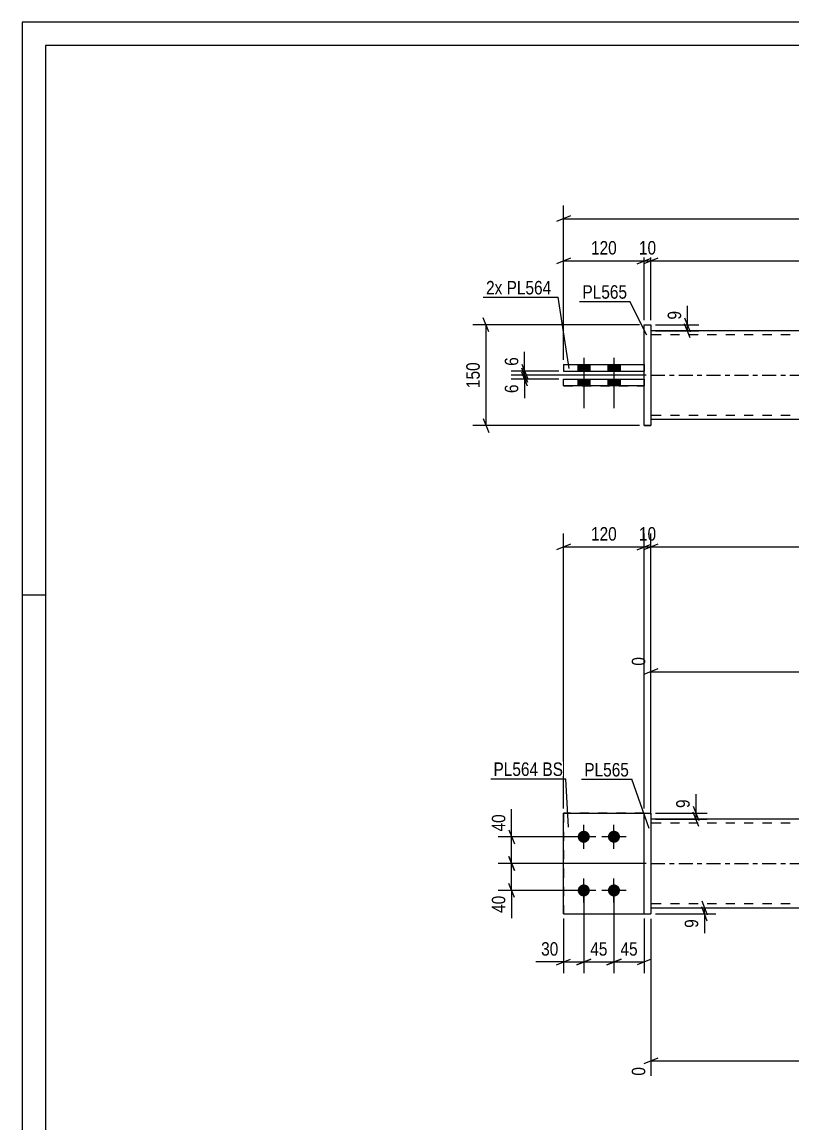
# Model space of a CAD drawing. Header units: millimetres. Extents: x 0 to 594, y 0 to 420.
# Drawn here: x 0 to 164, y 185.4 to 420 of the extents above; entities that cross this region are included whole.
import ezdxf

# ---------------------------------------------------------------- set-up
doc = ezdxf.new("R2010")
doc.units = ezdxf.units.MM
doc.linetypes.add('DXK_LINE_DOT2', pattern=[3.9198, 1.9599, -1.9599])
doc.linetypes.add('DXK_LINE_DOT3', pattern=[5.9187, 2.979, -0.9799, 0.9799, -0.9799])
doc.styles.add('Arial Narrow', font='ARIALN.TTF', dxfattribs={"height": 0.2})

# ---------------------------------------------------------------- blocks, each defined once
blk = doc.blocks.new('Unknown-585758953-1127')
at = {"color": 5, "linetype": 'Continuous'}
for p, q in [((594, 420), (0, 420)), ((0, 420), (0, 0)), ((589, 415), (5, 415)), ((5, 415), (5, 5)), ((5, 298), (0, 298))]:
    blk.add_line(p, q, dxfattribs=at)
blk = doc.blocks.new('Bolt-585758953-1927 - 1917')
at = {"linetype": 'Continuous'}
for points in [[(119.52, 247.85), (119.78, 247.82), (120.04, 247.74), (120.27, 247.61), (120.47, 247.43), (120.63, 247.21), (120.74, 246.96), (120.8, 246.7), (120.8, 246.43), (120.74, 246.17), (120.63, 245.92), (120.47, 245.71), (120.27, 245.53), (120.04, 245.39), (119.78, 245.31), (119.52, 245.28), (119.25, 245.31), (118.99, 245.39), (118.76, 245.53), (118.56, 245.71), (118.4, 245.92), (118.29, 246.17), (118.24, 246.43), (118.24, 246.7), (118.29, 246.96), (118.4, 247.21), (118.56, 247.43), (118.76, 247.61), (118.99, 247.74), (119.25, 247.82)], [(125.95, 247.85), (126.21, 247.82), (126.47, 247.74), (126.7, 247.61), (126.9, 247.43), (127.06, 247.21), (127.17, 246.96), (127.22, 246.7), (127.22, 246.43), (127.17, 246.17), (127.06, 245.92), (126.9, 245.71), (126.7, 245.53), (126.47, 245.39), (126.21, 245.31), (125.95, 245.28), (125.68, 245.31), (125.42, 245.39), (125.19, 245.53), (124.99, 245.71), (124.83, 245.92), (124.72, 246.17), (124.67, 246.43), (124.67, 246.7), (124.72, 246.96), (124.83, 247.21), (124.99, 247.43), (125.19, 247.61), (125.42, 247.74), (125.68, 247.82)], [(119.52, 236.42), (119.78, 236.4), (120.04, 236.31), (120.27, 236.18), (120.47, 236), (120.63, 235.78), (120.74, 235.54), (120.8, 235.27), (120.8, 235), (120.74, 234.74), (120.63, 234.5), (120.47, 234.28), (120.27, 234.1), (120.04, 233.96), (119.78, 233.88), (119.52, 233.85), (119.25, 233.88), (118.99, 233.96), (118.76, 234.1), (118.56, 234.28), (118.4, 234.5), (118.29, 234.74), (118.24, 235), (118.24, 235.27), (118.29, 235.54), (118.4, 235.78), (118.56, 236), (118.76, 236.18), (118.99, 236.31), (119.25, 236.4)], [(125.95, 236.42), (126.21, 236.4), (126.47, 236.31), (126.7, 236.18), (126.9, 236), (127.06, 235.78), (127.17, 235.54), (127.22, 235.27), (127.22, 235), (127.17, 234.74), (127.06, 234.5), (126.9, 234.28), (126.7, 234.1), (126.47, 233.96), (126.21, 233.88), (125.95, 233.85), (125.68, 233.88), (125.42, 233.96), (125.19, 234.1), (124.99, 234.28), (124.83, 234.5), (124.72, 234.74), (124.67, 235), (124.67, 235.27), (124.72, 235.54), (124.83, 235.78), (124.99, 236), (125.19, 236.18), (125.42, 236.31), (125.68, 236.4)]]:
    blk.add_hatch(color=1, dxfattribs=at).paths.add_polyline_path(points)
at = {"color": 1, "linetype": 'Continuous'}
for p, q in [((119.52, 244), (119.52, 249.14)), ((125.95, 244), (125.95, 249.14)), ((122.09, 246.57), (116.95, 246.57)), ((128.52, 246.57), (123.37, 246.57)), ((119.52, 232.57), (119.52, 237.71)), ((125.95, 232.57), (125.95, 237.71)), ((122.09, 235.14), (116.95, 235.14)), ((128.52, 235.14), (123.37, 235.14))]:
    blk.add_line(p, q, dxfattribs=at)
blk = doc.blocks.new('Part-585758953-1958 - 1917')
at = {"color": 2, "linetype": 'Continuous'}
for p, q in [((132.37, 251.57), (133.8, 251.57)), ((132.37, 230.13), (132.37, 251.57)), ((132.37, 251.56), (133.8, 251.56)), ((133.8, 251.56), (133.8, 251.57)), ((133.8, 251.57), (133.8, 251.56)), ((133.8, 251.56), (133.8, 230.13)), ((132.37, 230.13), (133.8, 230.13))]:
    blk.add_line(p, q, dxfattribs=at)
at = {"color": 7, "linetype": 'DXK_LINE_DOT2'}
blk.add_line((132.37, 230.15), (133.8, 230.15), dxfattribs=at)
blk = doc.blocks.new('Part-585758953-1963 - 1917')
at = {"color": 2, "linetype": 'Continuous'}
for p, q in [((115.23, 251.57), (115.23, 251.57)), ((115.23, 251.57), (132.37, 251.57)), ((132.37, 251.57), (132.37, 251.57))]:
    blk.add_line(p, q, dxfattribs=at)
at = {"color": 7, "linetype": 'DXK_LINE_DOT2'}
for p, q in [((115.23, 251.57), (115.23, 230.14)), ((132.37, 251.57), (115.23, 251.57)), ((132.37, 230.14), (132.37, 251.57)), ((115.23, 230.14), (115.23, 230.14)), ((115.23, 230.14), (132.37, 230.14)), ((115.23, 230.14), (132.37, 230.14)), ((132.37, 230.14), (132.37, 230.14))]:
    blk.add_line(p, q, dxfattribs=at)
blk = doc.blocks.new('Part-585758953-1968 - 1917')
at = {"color": 2, "linetype": 'Continuous'}
for p, q in [((115.23, 230.14), (115.23, 251.57)), ((115.23, 251.57), (132.37, 251.57)), ((132.37, 251.57), (132.37, 251.56)), ((132.37, 251.57), (132.37, 251.57)), ((115.23, 230.14), (115.23, 230.14)), ((115.23, 230.14), (132.37, 230.14))]:
    blk.add_line(p, q, dxfattribs=at)
at = {"color": 7, "linetype": 'DXK_LINE_DOT2'}
for p, q in [((132.37, 251.57), (115.23, 251.57)), ((132.37, 251.57), (132.37, 251.57)), ((132.37, 230.14), (132.37, 251.56)), ((115.23, 230.14), (132.37, 230.14)), ((132.37, 230.14), (132.37, 230.14))]:
    blk.add_line(p, q, dxfattribs=at)
blk = doc.blocks.new('Part-585758953-1984 - 1917')
at = {"linetype": 'Continuous'}
blk.add_hatch(color=2, dxfattribs=at).paths.add_polyline_path([(394.96, 231.43), (394.16, 232.83), (395.76, 232.83)])
at = {"color": 2, "linetype": 'Continuous'}
for p, q in [((437.82, 250.28), (133.8, 250.28)), ((394.96, 231.43), (394.16, 232.83)), ((394.16, 232.83), (395.76, 232.83)), ((395.76, 232.83), (394.96, 231.43)), ((133.8, 231.43), (437.82, 231.43))]:
    blk.add_line(p, q, dxfattribs=at)
at = {"color": 7, "linetype": 'DXK_LINE_DOT2'}
for p, q in [((133.8, 250.28), (133.8, 231.43)), ((437.82, 249.43), (133.8, 249.43)), ((282.23, 250.28), (282.23, 249.43)), ((306.89, 250.28), (306.89, 249.43)), ((437.82, 231.43), (437.82, 250.28)), ((437.82, 232.28), (133.8, 232.28)), ((283.3, 231.43), (283.3, 232.28)), ((307.96, 231.43), (307.96, 232.28))]:
    blk.add_line(p, q, dxfattribs=at)
at = {"color": 7, "linetype": 'DXK_LINE_DOT3'}
blk.add_line((133.8, 240.85), (437.82, 240.85), dxfattribs=at)
at = {"color": 2, "linetype": 'Continuous'}
blk.add_circle((394.96, 232.33), 1, dxfattribs=at)
blk = doc.blocks.new('Bolt-585758953-2445 - 2437')
at = {"linetype": 'Continuous'}
for points in [[(118.23, 345.69), (120.8, 345.69), (120.8, 347.12), (118.23, 347.12)], [(118.23, 345.68), (120.8, 345.68), (120.8, 347.11), (118.23, 347.11)], [(124.66, 345.69), (127.23, 345.69), (127.23, 347.12), (124.66, 347.12)], [(124.66, 345.68), (127.23, 345.68), (127.23, 347.11), (124.66, 347.11)], [(118.23, 342.54), (120.8, 342.54), (120.8, 343.97), (118.23, 343.97)], [(118.23, 342.55), (120.8, 342.55), (120.8, 343.97), (118.23, 343.97)], [(124.66, 342.54), (127.23, 342.54), (127.23, 343.97), (124.66, 343.97)], [(124.66, 342.55), (127.23, 342.55), (127.23, 343.97), (124.66, 343.97)]]:
    blk.add_hatch(color=1, dxfattribs=at).paths.add_polyline_path(points)
at = {"color": 1, "linetype": 'Continuous'}
for p, q in [((119.52, 348.55), (119.52, 337.83)), ((119.52, 348.54), (119.52, 337.83)), ((125.95, 348.55), (125.95, 337.83)), ((125.95, 348.54), (125.95, 337.83)), ((118.23, 347.12), (118.23, 345.69)), ((118.23, 347.11), (118.23, 345.68)), ((120.8, 347.12), (120.8, 345.69)), ((120.8, 347.11), (120.8, 345.68)), ((124.66, 347.12), (124.66, 345.69)), ((124.66, 347.11), (124.66, 345.68)), ((127.23, 347.12), (127.23, 345.69)), ((127.23, 347.11), (127.23, 345.68)), ((118.23, 343.97), (118.23, 342.54)), ((118.23, 343.97), (118.23, 342.55)), ((120.8, 343.97), (120.8, 342.54)), ((120.8, 343.97), (120.8, 342.55)), ((124.66, 343.97), (124.66, 342.54)), ((124.66, 343.97), (124.66, 342.55)), ((127.23, 343.97), (127.23, 342.54)), ((127.23, 343.97), (127.23, 342.55))]:
    blk.add_line(p, q, dxfattribs=at)
blk = doc.blocks.new('Part-585758953-2455 - 2437')
at = {"color": 2, "linetype": 'Continuous'}
for p, q in [((115.23, 342.54), (115.23, 343.98)), ((115.23, 343.98), (132.37, 343.98)), ((115.23, 343.97), (132.37, 343.97)), ((132.37, 342.54), (115.23, 342.54)), ((132.37, 343.97), (132.37, 342.54))]:
    blk.add_line(p, q, dxfattribs=at)
at = {"color": 7, "linetype": 'DXK_LINE_DOT2'}
for p, q in [((115.23, 342.55), (132.37, 342.55)), ((132.37, 343.97), (132.37, 343.98)), ((132.37, 343.98), (132.37, 343.97))]:
    blk.add_line(p, q, dxfattribs=at)
blk = doc.blocks.new('Part-585758953-2472 - 2437')
at = {"linetype": 'Continuous'}
blk.add_hatch(color=2, dxfattribs=at).paths.add_polyline_path([(394.96, 344.83), (394.16, 346.23), (395.76, 346.23)])
at = {"color": 2, "linetype": 'Continuous'}
for p, q in [((437.82, 354.26), (133.8, 354.26)), ((282.23, 345.82), (306.89, 345.82)), ((282.23, 345.67), (282.23, 345.82)), ((283.3, 345.67), (283.3, 345.82)), ((306.89, 345.82), (306.89, 343.82)), ((394.96, 344.83), (394.16, 346.23)), ((394.16, 346.23), (395.76, 346.23)), ((395.76, 346.23), (394.96, 344.83)), ((282.23, 343.96), (282.23, 343.82)), ((282.23, 343.82), (282.23, 343.82)), ((306.89, 343.82), (282.23, 343.82)), ((283.3, 343.83), (283.3, 343.96)), ((283.3, 343.83), (283.3, 343.83)), ((306.89, 343.83), (283.3, 343.83)), ((437.82, 335.4), (133.8, 335.4))]:
    blk.add_line(p, q, dxfattribs=at)
at = {"color": 7, "linetype": 'DXK_LINE_DOT2'}
for p, q in [((133.8, 354.26), (133.8, 335.4)), ((437.82, 354.26), (437.82, 335.4)), ((437.82, 353.4), (133.8, 353.4)), ((282.23, 345.82), (306.89, 345.82)), ((282.23, 343.82), (282.23, 345.67)), ((283.3, 345.83), (283.3, 345.82)), ((283.3, 345.83), (307.96, 345.83)), ((283.3, 345.83), (283.3, 345.83)), ((283.3, 345.83), (307.96, 345.83)), ((283.3, 345.82), (283.3, 345.83)), ((283.3, 343.83), (283.3, 345.67)), ((307.96, 345.83), (307.96, 343.83)), ((282.23, 343.82), (306.89, 343.82)), ((283.3, 343.83), (307.96, 343.83)), ((307.96, 343.83), (306.89, 343.83)), ((437.82, 336.26), (133.8, 336.26))]:
    blk.add_line(p, q, dxfattribs=at)
at = {"color": 7, "linetype": 'DXK_LINE_DOT3'}
blk.add_line((133.8, 344.83), (437.82, 344.83), dxfattribs=at)
at = {"color": 2, "linetype": 'Continuous'}
blk.add_circle((394.96, 345.73), 1, dxfattribs=at)
blk = doc.blocks.new('Part-585758953-2487 - 2437')
at = {"color": 2, "linetype": 'Continuous'}
for p, q in [((115.23, 347.11), (115.23, 347.12)), ((115.23, 347.12), (115.23, 345.68)), ((115.23, 347.12), (132.37, 347.12)), ((115.23, 347.11), (132.37, 347.11)), ((115.23, 345.68), (132.37, 345.68)), ((132.37, 347.11), (132.37, 345.68))]:
    blk.add_line(p, q, dxfattribs=at)
at = {"color": 7, "linetype": 'DXK_LINE_DOT2'}
for p, q in [((115.23, 345.69), (132.37, 345.69)), ((132.37, 347.12), (132.37, 347.11)), ((132.37, 347.11), (132.37, 347.12))]:
    blk.add_line(p, q, dxfattribs=at)
blk = doc.blocks.new('Part-585758953-2492 - 2437')
at = {"color": 2, "linetype": 'Continuous'}
for p, q in [((132.37, 355.55), (133.8, 355.55)), ((132.37, 334.11), (132.37, 355.55)), ((132.37, 355.54), (133.8, 355.54)), ((133.8, 355.54), (133.8, 355.55)), ((133.8, 355.55), (133.8, 334.11)), ((133.8, 334.11), (132.37, 334.11))]:
    blk.add_line(p, q, dxfattribs=at)
at = {"color": 7, "linetype": 'DXK_LINE_DOT2'}
for p, q in [((132.37, 334.12), (133.8, 334.12)), ((132.37, 334.11), (132.37, 334.12))]:
    blk.add_line(p, q, dxfattribs=at)
blk = doc.blocks.new('StraightDimension-585758953-2166 - 1917')
at = {"color": 7, "linetype": 'Continuous'}
for p, q in [((103.57, 242.35), (104.77, 239.35)), ((132.8, 240.85), (101.32, 240.85)), ((104.17, 235.14), (104.17, 240.85)), ((118.52, 235.14), (101.32, 235.14)), ((104.77, 233.64), (103.57, 236.64))]:
    blk.add_line(p, q, dxfattribs=at)
at = {"color": 0}
blk.add_wipeout([(103.42, 234.61), (99.22, 234.61), (99.22, 229.76), (103.42, 229.76)], dxfattribs=at)
at = {"color": 7, "linetype": 'Continuous'}
blk.add_line((104.17, 235.14), (104.17, 229.23), dxfattribs=at)
blk.add_line((104.17, 235.14), (104.17, 229.23), dxfattribs=at)
at = {"color": 3, "style": 'Arial Narrow'}
blk.add_text('40', height=2.863, rotation=90.0002, dxfattribs=at).set_placement((102.82, 230.36))
blk = doc.blocks.new('StraightDimension-585758953-2059 - 1917')
at = {"color": 7, "linetype": 'Continuous'}
for p, q in [((119.52, 234.14), (119.52, 217.51)), ((125.95, 234.14), (125.95, 217.51)), ((118.02, 219.31), (121.02, 220.51)), ((127.45, 220.51), (124.45, 219.31)), ((119.52, 219.91), (125.95, 219.91))]:
    blk.add_line(p, q, dxfattribs=at)
at = {"color": 0}
blk.add_wipeout([(125.16, 220.66), (125.16, 224.86), (120.3, 224.86), (120.3, 220.66)], dxfattribs=at)
at = {"color": 3, "style": 'Arial Narrow'}
blk.add_text('45', height=2.863, dxfattribs=at).set_placement((120.9, 221.26))
blk = doc.blocks.new('StraightDimension-585758953-2351 - 1917')
at = {"color": 7, "linetype": 'Continuous'}
for p, q in [((132.37, 252.57), (132.37, 311.11)), ((133.8, 252.56), (133.8, 311.11)), ((130.87, 307.66), (133.87, 308.86)), ((135.3, 308.86), (132.3, 307.66)), ((132.37, 308.26), (133.8, 308.26))]:
    blk.add_line(p, q, dxfattribs=at)
at = {"color": 0}
blk.add_wipeout([(135.52, 309.01), (135.52, 313.21), (130.66, 313.21), (130.66, 309.01)], dxfattribs=at)
at = {"color": 3, "style": 'Arial Narrow'}
blk.add_text('10', height=2.863, dxfattribs=at).set_placement((131.26, 309.61))
blk = doc.blocks.new('StraightDimension-585758953-2066 - 1917')
at = {"color": 7, "linetype": 'Continuous'}
for p, q in [((125.95, 234.14), (125.95, 217.51)), ((132.37, 229.14), (132.37, 217.51)), ((124.45, 219.31), (127.45, 220.51)), ((133.87, 220.51), (130.87, 219.31)), ((125.95, 219.91), (132.37, 219.91))]:
    blk.add_line(p, q, dxfattribs=at)
at = {"color": 0}
blk.add_wipeout([(131.59, 220.66), (131.59, 224.86), (126.73, 224.86), (126.73, 220.66)], dxfattribs=at)
at = {"color": 3, "style": 'Arial Narrow'}
blk.add_text('45', height=2.863, dxfattribs=at).set_placement((127.33, 221.26))
blk = doc.blocks.new('StraightDimension-585758953-2133 - 1917')
at = {"color": 7, "linetype": 'Continuous'}
for p, q in [((144.61, 232.93), (145.81, 229.93)), ((134.8, 231.43), (147.61, 231.43)), ((134.8, 230.13), (147.61, 230.13)), ((145.81, 228.63), (144.61, 231.63)), ((145.21, 230.13), (145.21, 231.43))]:
    blk.add_line(p, q, dxfattribs=at)
at = {"color": 0}
blk.add_wipeout([(144.46, 229.61), (140.26, 229.61), (140.26, 226.58), (144.46, 226.58)], dxfattribs=at)
at = {"color": 7, "linetype": 'Continuous'}
blk.add_line((145.21, 230.13), (145.21, 226.06), dxfattribs=at)
blk.add_line((145.21, 230.13), (145.21, 226.06), dxfattribs=at)
at = {"color": 3, "style": 'Arial Narrow'}
blk.add_text('9', height=2.86, rotation=90.0002, dxfattribs=at).set_placement((143.86, 227.18))
blk = doc.blocks.new('StraightDimension-585758953-2342 - 1917')
at = {"color": 7, "linetype": 'Continuous'}
for p, q in [((133.8, 252.56), (133.8, 311.11)), ((437.82, 253.99), (437.82, 311.11)), ((135.3, 308.86), (132.3, 307.66)), ((133.8, 308.26), (437.82, 308.26)), ((436.32, 307.66), (439.32, 308.86))]:
    blk.add_line(p, q, dxfattribs=at)
at = {"color": 0}
blk.add_wipeout([(290.07, 309.01), (290.07, 313.21), (281.55, 313.21), (281.55, 309.01)], dxfattribs=at)
at = {"color": 3, "style": 'Arial Narrow'}
blk.add_text('2128', height=2.863, dxfattribs=at).set_placement((282.15, 309.61))
blk = doc.blocks.new('StraightDimension-585758953-1986 - 1917')
at = {"color": 7, "linetype": 'Continuous'}
for p, q in [((282.37, 251.28), (282.37, 290.3)), ((133.8, 251.28), (133.8, 284.81)), ((135.3, 282.29), (132.3, 281.09)), ((133.8, 281.69), (282.37, 281.69)), ((280.87, 281.09), (283.87, 282.29))]:
    blk.add_line(p, q, dxfattribs=at)
at = {"color": 0, "linetype": 'Continuous'}
for points in [[(281.77, 290.9), (277.57, 290.9), (277.57, 282.39), (281.77, 282.39)], [(133.2, 285.41), (129, 285.41), (129, 282.39), (133.2, 282.39)]]:
    blk.add_wipeout(points, dxfattribs=at)
at = {"color": 0}
blk.add_wipeout([(212.34, 282.44), (212.34, 286.64), (203.83, 286.64), (203.83, 282.44)], dxfattribs=at)
at = {"color": 3, "linetype": 'Continuous', "style": 'Arial Narrow'}
for s, height, p in [('1040', 2.863, (281.17, 282.99)), ('0', 2.86, (132.6, 282.99))]:
    blk.add_text(s, height=height, rotation=90.0002, dxfattribs=at).set_placement(p)
at = {"color": 3, "style": 'Arial Narrow'}
blk.add_text('1040', height=2.863, dxfattribs=at).set_placement((204.43, 283.04))
blk = doc.blocks.new('StraightDimension-585758953-2049 - 1917')
at = {"color": 7, "linetype": 'Continuous'}
for p, q in [((119.52, 234.14), (119.52, 217.51)), ((115.23, 229.14), (115.23, 217.51)), ((113.73, 219.31), (116.73, 220.51)), ((121.02, 220.51), (118.02, 219.31)), ((115.23, 219.91), (119.52, 219.91))]:
    blk.add_line(p, q, dxfattribs=at)
at = {"color": 0}
blk.add_wipeout([(114.71, 220.66), (114.71, 224.86), (109.85, 224.86), (109.85, 220.66)], dxfattribs=at)
at = {"color": 7, "linetype": 'Continuous'}
blk.add_line((115.23, 219.91), (109.33, 219.91), dxfattribs=at)
blk.add_line((115.23, 219.91), (109.33, 219.91), dxfattribs=at)
at = {"color": 3, "style": 'Arial Narrow'}
blk.add_text('30', height=2.863, dxfattribs=at).set_placement((110.45, 221.26))
blk = doc.blocks.new('StraightDimension-585758953-2120 - 1917')
at = {"color": 7, "linetype": 'Continuous'}
for p, q in [((283.49, 230.43), (283.49, 190.23)), ((133.8, 229.13), (133.8, 195.71)), ((135.3, 199.44), (132.3, 198.24)), ((281.99, 198.24), (284.99, 199.44)), ((133.8, 198.84), (283.49, 198.84))]:
    blk.add_line(p, q, dxfattribs=at)
at = {"color": 0}
blk.add_wipeout([(212.9, 199.59), (212.9, 203.79), (204.39, 203.79), (204.39, 199.59)], dxfattribs=at)
at = {"color": 0, "linetype": 'Continuous'}
for points in [[(133.2, 198.14), (129, 198.14), (129, 195.11), (133.2, 195.11)], [(282.89, 198.14), (278.69, 198.14), (278.69, 189.63), (282.89, 189.63)]]:
    blk.add_wipeout(points, dxfattribs=at)
at = {"color": 3, "style": 'Arial Narrow'}
blk.add_text('1048', height=2.863, dxfattribs=at).set_placement((204.99, 200.19))
at = {"color": 3, "linetype": 'Continuous', "style": 'Arial Narrow'}
for s, height, p in [('0', 2.86, (132.6, 195.71)), ('1048', 2.863, (282.29, 190.23))]:
    blk.add_text(s, height=height, rotation=90.0002, dxfattribs=at).set_placement(p)
blk = doc.blocks.new('StraightDimension-585758953-2142 - 1917')
at = {"color": 7, "linetype": 'Continuous'}
for p, q in [((134.8, 251.56), (145.8, 251.56)), ((142.8, 253.06), (144, 250.06)), ((144, 248.78), (142.8, 251.78)), ((143.4, 250.28), (143.4, 251.56)), ((134.8, 250.28), (145.8, 250.28))]:
    blk.add_line(p, q, dxfattribs=at)
at = {"color": 0}
blk.add_wipeout([(142.65, 255.12), (138.45, 255.12), (138.45, 252.09), (142.65, 252.09)], dxfattribs=at)
at = {"color": 7, "linetype": 'Continuous'}
blk.add_line((143.4, 251.56), (143.4, 255.64), dxfattribs=at)
blk.add_line((143.4, 251.56), (143.4, 255.64), dxfattribs=at)
at = {"color": 3, "style": 'Arial Narrow'}
blk.add_text('9', height=2.86, rotation=90.0002, dxfattribs=at).set_placement((142.05, 252.69))
blk = doc.blocks.new('StraightDimension-585758953-2151 - 1917')
at = {"color": 7, "linetype": 'Continuous'}
for p, q in [((118.52, 246.57), (101.32, 246.57)), ((103.57, 248.07), (104.77, 245.07)), ((104.17, 240.85), (104.17, 246.57)), ((104.77, 239.35), (103.57, 242.35)), ((132.8, 240.85), (101.32, 240.85))]:
    blk.add_line(p, q, dxfattribs=at)
at = {"color": 0}
blk.add_wipeout([(103.42, 251.95), (99.22, 251.95), (99.22, 247.09), (103.42, 247.09)], dxfattribs=at)
at = {"color": 7, "linetype": 'Continuous'}
blk.add_line((104.17, 246.57), (104.17, 252.47), dxfattribs=at)
blk.add_line((104.17, 246.57), (104.17, 252.47), dxfattribs=at)
at = {"color": 3, "style": 'Arial Narrow'}
blk.add_text('40', height=2.863, rotation=90.0002, dxfattribs=at).set_placement((102.82, 247.69))
blk = doc.blocks.new('StraightDimension-585758953-2368 - 1917')
at = {"color": 7, "linetype": 'Continuous'}
for p, q in [((115.23, 252.57), (115.23, 311.11)), ((132.37, 252.57), (132.37, 311.11)), ((116.73, 308.86), (113.73, 307.66)), ((115.23, 308.26), (132.37, 308.26)), ((130.87, 307.66), (133.87, 308.86))]:
    blk.add_line(p, q, dxfattribs=at)
at = {"color": 0}
blk.add_wipeout([(127.15, 309.01), (127.15, 313.21), (120.46, 313.21), (120.46, 309.01)], dxfattribs=at)
at = {"color": 3, "style": 'Arial Narrow'}
blk.add_text('120', height=2.863, dxfattribs=at).set_placement((121.06, 309.61))
blk = doc.blocks.new('StraightDimension-585758953-2547 - 2437')
at = {"color": 7, "linetype": 'Continuous'}
for p, q in [((115.23, 348.12), (115.23, 380.97)), ((116.73, 378.72), (113.73, 377.52)), ((115.23, 378.12), (456.39, 378.12))]:
    blk.add_line(p, q, dxfattribs=at)
blk = doc.blocks.new('StraightDimension-585758953-2510 - 2437')
at = {"color": 7, "linetype": 'Continuous'}
for p, q in [((132.8, 344.83), (104.08, 344.83)), ((106.33, 346.33), (107.53, 343.33)), ((107.53, 342.48), (106.33, 345.48)), ((106.93, 343.98), (106.93, 344.83)), ((114.23, 343.98), (104.08, 343.98))]:
    blk.add_line(p, q, dxfattribs=at)
at = {"color": 0}
blk.add_wipeout([(106.18, 343.45), (101.98, 343.45), (101.98, 340.42), (106.18, 340.42)], dxfattribs=at)
at = {"color": 7, "linetype": 'Continuous'}
blk.add_line((106.93, 343.98), (106.93, 339.9), dxfattribs=at)
blk.add_line((106.93, 343.98), (106.93, 339.9), dxfattribs=at)
at = {"color": 3, "style": 'Arial Narrow'}
blk.add_text('6', height=2.86, rotation=90.0002, dxfattribs=at).set_placement((105.58, 341.02))
blk = doc.blocks.new('StraightDimension-585758953-2578 - 2437')
at = {"color": 7, "linetype": 'Continuous'}
for p, q in [((133.8, 356.54), (133.8, 372.01)), ((437.82, 357.98), (437.82, 372.01)), ((135.3, 369.76), (132.3, 368.56)), ((133.8, 369.16), (437.82, 369.16)), ((436.32, 368.56), (439.32, 369.76))]:
    blk.add_line(p, q, dxfattribs=at)
at = {"color": 0}
blk.add_wipeout([(290.07, 369.91), (290.07, 374.11), (281.55, 374.11), (281.55, 369.91)], dxfattribs=at)
at = {"color": 3, "style": 'Arial Narrow'}
blk.add_text('2128', height=2.863, dxfattribs=at).set_placement((282.15, 370.51))
blk = doc.blocks.new('StraightDimension-585758953-2588 - 2437')
at = {"color": 7, "linetype": 'Continuous'}
for p, q in [((115.23, 348.12), (115.23, 372.01)), ((132.37, 356.54), (132.37, 372.01)), ((116.73, 369.76), (113.73, 368.56)), ((115.23, 369.16), (132.37, 369.16)), ((130.87, 368.56), (133.87, 369.76))]:
    blk.add_line(p, q, dxfattribs=at)
at = {"color": 0}
blk.add_wipeout([(127.15, 369.91), (127.15, 374.11), (120.46, 374.11), (120.46, 369.91)], dxfattribs=at)
at = {"color": 3, "style": 'Arial Narrow'}
blk.add_text('120', height=2.863, dxfattribs=at).set_placement((121.06, 370.51))
blk = doc.blocks.new('StraightDimension-585758953-2494 - 2437')
at = {"color": 7, "linetype": 'Continuous'}
for p, q in [((106.33, 347.19), (107.53, 344.19)), ((114.23, 345.69), (104.08, 345.69)), ((132.8, 344.83), (104.08, 344.83)), ((107.53, 343.33), (106.33, 346.33)), ((106.93, 344.83), (106.93, 345.69))]:
    blk.add_line(p, q, dxfattribs=at)
at = {"color": 0}
blk.add_wipeout([(106.18, 349.24), (101.98, 349.24), (101.98, 346.22), (106.18, 346.22)], dxfattribs=at)
at = {"color": 7, "linetype": 'Continuous'}
blk.add_line((106.93, 345.69), (106.93, 349.77), dxfattribs=at)
blk.add_line((106.93, 345.69), (106.93, 349.77), dxfattribs=at)
at = {"color": 3, "style": 'Arial Narrow'}
blk.add_text('6', height=2.86, rotation=90.0002, dxfattribs=at).set_placement((105.58, 346.82))
blk = doc.blocks.new('StraightDimension-585758953-2527 - 2437')
at = {"color": 7, "linetype": 'Continuous'}
for p, q in [((99.33, 354.04), (98.13, 357.04)), ((131.37, 355.54), (95.88, 355.54)), ((98.73, 334.11), (98.73, 355.54)), ((98.13, 335.61), (99.33, 332.61)), ((131.37, 334.11), (95.88, 334.11))]:
    blk.add_line(p, q, dxfattribs=at)
at = {"color": 0}
blk.add_wipeout([(97.98, 348.17), (93.78, 348.17), (93.78, 341.48), (97.98, 341.48)], dxfattribs=at)
at = {"color": 3, "style": 'Arial Narrow'}
blk.add_text('150', height=2.863, rotation=90.0002, dxfattribs=at).set_placement((97.38, 342.08))
blk = doc.blocks.new('StraightDimension-585758953-2598 - 2437')
at = {"color": 7, "linetype": 'Continuous'}
for p, q in [((132.37, 356.54), (132.37, 372.01)), ((133.8, 356.54), (133.8, 372.01)), ((130.87, 368.56), (133.87, 369.76)), ((135.3, 369.76), (132.3, 368.56)), ((132.37, 369.16), (133.8, 369.16))]:
    blk.add_line(p, q, dxfattribs=at)
at = {"color": 0}
blk.add_wipeout([(135.52, 369.91), (135.52, 374.11), (130.66, 374.11), (130.66, 369.91)], dxfattribs=at)
at = {"color": 3, "style": 'Arial Narrow'}
blk.add_text('10', height=2.863, dxfattribs=at).set_placement((131.26, 370.51))
blk = doc.blocks.new('StraightDimension-585758953-2639 - 2437')
at = {"color": 7, "linetype": 'Continuous'}
for p, q in [((140.98, 357.04), (142.18, 354.04)), ((134.8, 355.54), (143.98, 355.54)), ((134.8, 354.26), (143.98, 354.26)), ((142.18, 352.76), (140.98, 355.76)), ((141.58, 354.26), (141.58, 355.54))]:
    blk.add_line(p, q, dxfattribs=at)
at = {"color": 0}
blk.add_wipeout([(140.83, 359.09), (136.63, 359.09), (136.63, 356.06), (140.83, 356.06)], dxfattribs=at)
at = {"color": 7, "linetype": 'Continuous'}
blk.add_line((141.58, 355.54), (141.58, 359.62), dxfattribs=at)
blk.add_line((141.58, 355.54), (141.58, 359.62), dxfattribs=at)
at = {"color": 3, "style": 'Arial Narrow'}
blk.add_text('9', height=2.86, rotation=90.0002, dxfattribs=at).set_placement((140.23, 356.66))
blk = doc.blocks.new('Mark-585758953-1954 - 1917')
at = {"color": 0}
blk.add_wipeout([(129.14, 259.4), (129.14, 262.4), (119.63, 262.4), (119.63, 259.4)], dxfattribs=at)
blk.add_wipeout([(129.14, 259.4), (129.14, 262.4), (119.63, 262.4), (119.63, 259.4)], dxfattribs=at)
at = {"color": 30, "linetype": 'Continuous'}
for p in [(119.03, 258.8), (133.45, 248.36)]:
    blk.add_line(p, (129.74, 258.8), dxfattribs=at)
at = {"color": 3, "style": 'Arial Narrow'}
blk.add_text('PL565', height=2.863, dxfattribs=at).set_placement((119.63, 259.4))
blk = doc.blocks.new('MarkSet-585758953-2406 - 1917')
at = {"color": 0}
blk.add_wipeout([(109.82, 259.52), (109.82, 262.52), (100.31, 262.52), (100.31, 259.52)], dxfattribs=at)
blk.add_wipeout([(109.82, 259.52), (109.82, 262.52), (100.31, 262.52), (100.31, 259.52)], dxfattribs=at)
blk.add_wipeout([(115.1, 259.52), (115.1, 262.52), (110.72, 262.52), (110.72, 259.52)], dxfattribs=at)
blk.add_wipeout([(115.1, 259.52), (115.1, 262.52), (110.72, 262.52), (110.72, 259.52)], dxfattribs=at)
at = {"color": 30, "linetype": 'Continuous'}
for p in [(99.71, 258.92), (116.24, 248.64)]:
    blk.add_line(p, (115.7, 258.92), dxfattribs=at)
at = {"color": 3, "style": 'Arial Narrow'}
for s, p in [('PL564', (100.31, 259.52)), ('BS', (110.72, 259.52))]:
    blk.add_text(s, height=2.863, dxfattribs=at).set_placement(p)
blk = doc.blocks.new('Mark-585758953-2488 - 2437')
at = {"color": 0}
blk.add_wipeout([(128.75, 361.11), (128.75, 364.11), (119.24, 364.11), (119.24, 361.11)], dxfattribs=at)
blk.add_wipeout([(128.75, 361.11), (128.75, 364.11), (119.24, 364.11), (119.24, 361.11)], dxfattribs=at)
at = {"color": 30, "linetype": 'Continuous'}
for p in [(118.64, 360.51), (132.92, 353.37)]:
    blk.add_line(p, (129.35, 360.51), dxfattribs=at)
at = {"color": 3, "style": 'Arial Narrow'}
blk.add_text('PL565', height=2.863, dxfattribs=at).set_placement((119.24, 361.11))
blk = doc.blocks.new('MarkSet-585758953-2671 - 2437')
at = {"color": 30, "linetype": 'Continuous'}
blk.add_line((116.44, 346.23), (114.1, 361.42), dxfattribs=at)
at = {"color": 0}
blk.add_wipeout([(102.2, 362.02), (102.2, 365.02), (98.73, 365.02), (98.73, 362.02)], dxfattribs=at)
blk.add_wipeout([(102.2, 362.02), (102.2, 365.02), (98.73, 365.02), (98.73, 362.02)], dxfattribs=at)
blk.add_wipeout([(112.6, 362.02), (112.6, 365.02), (103.1, 365.02), (103.1, 362.02)], dxfattribs=at)
blk.add_wipeout([(112.6, 362.02), (112.6, 365.02), (103.1, 365.02), (103.1, 362.02)], dxfattribs=at)
at = {"color": 30, "linetype": 'Continuous'}
blk.add_line((98.13, 361.42), (114.1, 361.42), dxfattribs=at)
at = {"color": 3, "style": 'Arial Narrow'}
for s, p in [('2x', (98.73, 362.02)), ('PL564', (103.1, 362.02))]:
    blk.add_text(s, height=2.863, dxfattribs=at).set_placement(p)

msp = doc.modelspace()

# ---------------------------------------------------------------- block references
for name in ['Unknown-585758953-1127', 'Part-585758953-2492 - 2437', 'Part-585758953-2472 - 2437', 'Bolt-585758953-2445 - 2437', 'Part-585758953-2487 - 2437', 'Part-585758953-2455 - 2437', 'Part-585758953-1963 - 1917', 'Part-585758953-1968 - 1917', 'Part-585758953-1958 - 1917', 'Bolt-585758953-1927 - 1917', 'Part-585758953-1984 - 1917']:
    msp.add_blockref(name, (0, 0))

# ---------------------------------------------------------------- next in the draw order: block references
for name in ['StraightDimension-585758953-2547 - 2437', 'StraightDimension-585758953-2510 - 2437', 'StraightDimension-585758953-2351 - 1917', 'StraightDimension-585758953-2166 - 1917']:
    msp.add_blockref(name, (0, 0))

# ---------------------------------------------------------------- next in the draw order: block references
for name in ['StraightDimension-585758953-2578 - 2437', 'StraightDimension-585758953-2342 - 1917', 'StraightDimension-585758953-2059 - 1917']:
    msp.add_blockref(name, (0, 0))

# ---------------------------------------------------------------- next in the draw order: block references
for name in ['StraightDimension-585758953-2588 - 2437', 'StraightDimension-585758953-1986 - 1917', 'StraightDimension-585758953-2049 - 1917', 'StraightDimension-585758953-2066 - 1917']:
    msp.add_blockref(name, (0, 0))

# ---------------------------------------------------------------- next in the draw order: block references
for name in ['StraightDimension-585758953-2494 - 2437', 'StraightDimension-585758953-2142 - 1917', 'StraightDimension-585758953-2151 - 1917', 'StraightDimension-585758953-2133 - 1917']:
    msp.add_blockref(name, (0, 0))

# ---------------------------------------------------------------- next in the draw order: block references
for name in ['StraightDimension-585758953-2527 - 2437', 'StraightDimension-585758953-2368 - 1917', 'StraightDimension-585758953-2120 - 1917']:
    msp.add_blockref(name, (0, 0))

# ---------------------------------------------------------------- next in the draw order: block references
for name in ['StraightDimension-585758953-2598 - 2437', 'MarkSet-585758953-2671 - 2437', 'MarkSet-585758953-2406 - 1917', 'Mark-585758953-1954 - 1917']:
    msp.add_blockref(name, (0, 0))

# ---------------------------------------------------------------- next in the draw order: block references
for name in ['Mark-585758953-2488 - 2437', 'StraightDimension-585758953-2639 - 2437']:
    msp.add_blockref(name, (0, 0))

doc.saveas('drawing.dxf')
